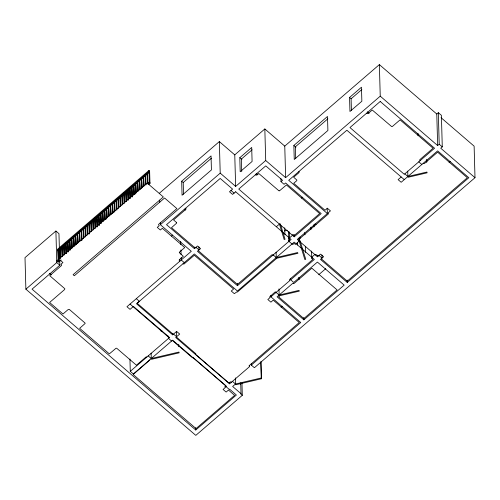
<?xml version="1.0" encoding="UTF-8"?>
<svg xmlns="http://www.w3.org/2000/svg" width="500" height="500" viewBox="0 0 500 500"><rect width="100%" height="100%" fill="white"/><g stroke="black" fill="none" stroke-linecap="round" stroke-linejoin="round"><path stroke-width="0.75" d="M225.025 386.769L225.881 385.725L193.044 357.469L192.581 357.863L172.312 340.419M179.344 252.319L179.375 252.25A0.85 0.731 -1.6 0 1 179.5 252.069L184.725 247.556L162.331 228.294L160.338 230.012L157.262 227.369L159.256 225.65L158.525 224.706A0.844 0.725 -1.6 0 1 158.669 224.306L176.881 208.588L164.575 198L74.325 275.75L73.094 274.694L163.344 196.944L147.181 183.038L56.688 261L57.875 261.625L59.869 259.9L62.938 262.544L60.944 264.262L61.569 264.931A0.844 0.725 -1.6 0 1 61.419 265.606L49.725 275.694L64.713 288.612A0.869 0.744 -1.6 0 1 64.844 288.888L64.6 289.562L49.6 302.481L62.981 313.994L68.275 309.444L69.312 309.394L85.087 323.075A0.844 0.725 -1.6 0 1 85.087 323.512L79.638 328.331L109.338 353.881L116.031 348.237A0.906 0.781 -1.6 0 1 116.281 348.206L116.619 348.263A0.906 0.781 -1.6 0 1 116.862 348.375L136.425 365.219L145.912 357.069A0.9 0.775 -1.6 0 1 146.225 356.95A0.844 0.725 -1.6 0 1 146.644 356.969L146.862 357.05M179.35 259.731L183.312 256.294L179.319 252.681A0.85 0.731 -1.6 0 1 179.306 252.463M59.675 259.056L58.963 233.669L55.894 231.025L25 257.638L25.881 289.181L195.8 435.381L242.306 395.312L241.962 383.006M148.969 170.487L57.825 249.006L57.85 249.944L58.494 250.5L149.637 171.975L148.994 171.419L148.969 170.487L149.613 171.044L149.938 182.331L149.288 182.331L149.938 182.331M57.85 249.944L148.994 171.419M58.125 260.094L57.85 250.219L58.175 249.938L58.75 259.331M60.062 258.425L59.787 248.55L60.113 248.269L60.688 257.663M62 256.75L61.725 246.881L62.05 246.6L62.631 255.987M64.569 254.319L63.994 244.925L63.663 245.206L63.944 255.081M65.881 253.412L65.606 243.538L65.931 243.256L66.531 253.406M67.819 251.737L67.544 241.869L67.869 241.588L68.45 250.975M69.756 250.069L69.481 240.194L69.806 239.919L70.406 250.069M71.7 248.4L71.425 238.525L71.75 238.244L72.325 247.638M73.637 246.725L73.362 236.856L73.688 236.575L74.262 245.969M75.575 245.056L75.3 235.188L75.625 234.906L76.206 244.294M77.513 243.388L77.237 233.512L77.569 233.231L78.144 242.625M79.456 241.719L79.181 231.844L79.506 231.562L80.081 240.956M82.044 240.044L81.444 229.894L81.119 230.175L81.394 240.044M83.331 238.375L83.056 228.5L83.381 228.219L83.963 237.613M85.275 236.706L84.994 226.831L85.325 226.55L85.9 235.944M87.212 235.031L86.938 225.162L87.263 224.881L87.837 234.269M89.175 234.125L88.875 223.487L89.2 223.212L89.781 232.6M91.088 231.694L90.812 221.819L91.137 221.537L91.719 230.931M93.031 230.019L92.756 220.15L93.081 219.869L93.656 229.256M94.969 228.35L94.694 218.481L95.019 218.2L95.6 227.587M96.906 226.681L96.631 216.806L96.956 216.525L97.537 225.919M98.85 225.006L98.569 215.138L98.9 214.856L99.494 225.006M100.787 223.337L100.512 213.469L100.838 213.188L101.412 222.575M102.725 221.669L102.45 211.794L102.775 211.513L103.356 220.906M104.663 220L104.388 210.125L104.712 209.844L105.294 219.237M106.625 219.088L106.331 208.456L106.656 208.175L107.231 217.562M108.544 216.656L108.269 206.781L108.594 206.506L109.169 215.894M111.112 214.225L110.531 204.831L110.206 205.113L110.481 214.988M112.425 213.312L112.144 203.444L112.475 203.162L113.05 212.55M114.362 211.644L114.087 201.775L114.412 201.494L114.987 210.881M116.3 209.975L116.025 200.1L116.35 199.819L116.95 209.969M118.238 208.3L117.963 198.431L118.287 198.15L118.869 207.544M120.181 206.631L119.906 196.762L120.231 196.481L120.806 205.869M122.119 204.963L121.844 195.087L122.169 194.806L122.744 204.2M124.056 203.294L123.781 193.419L124.106 193.137L124.688 202.531M126.625 200.856L126.05 191.469L125.719 191.75L126 201.619M127.938 199.95L127.662 190.075L127.987 189.8L128.562 199.188M129.875 198.281L129.6 188.406L129.925 188.125L130.506 197.519M131.812 196.606L131.537 186.737L131.862 186.456L132.463 196.606M133.756 194.938L133.481 185.069L133.806 184.788L134.381 194.175M135.712 194.025L135.419 183.394L135.744 183.113L136.319 192.506M137.631 191.594L137.356 181.725L137.681 181.444L138.262 190.837M139.569 189.925L139.294 180.056L139.619 179.775L140.2 189.163M141.512 188.256L141.237 178.381L141.562 178.1L142.137 187.494M144.081 185.825L143.5 176.431L143.175 176.713L143.45 186.588M145.387 184.913L145.113 175.044L145.438 174.762L146.037 184.913M147.331 183.244L147.05 173.369L147.381 173.088L148 184M148.994 171.7L149.644 171.7L148.994 171.7L149.319 182.987L149.963 183.544L148.781 184.562M58.494 250.219L57.85 250.219M60.438 248.55L59.787 248.55M62.375 246.875L61.725 246.881M66.256 243.538L65.606 243.538M68.194 241.863L67.544 241.869M70.131 240.194L69.481 240.194M72.069 238.525L71.425 238.525M73.919 245.487L73.688 237.131L74.013 236.85M75.881 244.575L75.625 235.463L75.95 235.181M77.819 242.906L77.562 233.794L77.888 233.512M79.831 231.844L79.181 231.844M83.706 228.5L83.056 228.5M85.644 226.831L84.994 226.831M87.587 225.156L86.938 225.162M89.525 223.487L88.875 223.487M91.463 221.819L90.812 221.819M93.4 220.144L92.756 220.15M95.344 218.475L94.694 218.481M97.281 216.806L96.631 216.806M99.219 215.138L98.569 215.138M101.163 213.463L100.512 213.469M103.1 211.794L102.45 211.794M105.037 210.125L104.388 210.125M106.975 208.45L106.331 208.456M108.825 215.419L108.594 207.062L108.919 206.781M112.794 203.438L112.144 203.444M114.738 201.769L114.087 201.775M116.675 200.1L116.025 200.1M118.612 198.431L117.963 198.431M120.55 196.756L119.906 196.762M122.494 195.087L121.844 195.087M124.431 193.419L123.781 193.419M128.312 190.075L127.662 190.075M130.25 188.406L129.6 188.406M132.188 186.731L131.537 186.737M134.125 185.062L133.481 185.069M136.069 183.394L135.419 183.394M138.006 181.725L137.356 181.725M139.944 180.05L139.294 180.056M141.812 187.775L141.556 178.663L141.888 178.381M145.762 175.037L145.113 175.044M147.7 173.369L147.05 173.369M147.513 183.581L149.288 182.05L149.938 182.606L149.963 183.544M25.881 289.181L56.775 262.569L55.894 231.025M59.95 259.975L58.169 261.506L58.819 262.062L61.188 260.025M148.131 184.006L149.319 182.987M59.737 261.369L59.844 265.212L32.05 289.156L195.756 430.012L236.375 395.019L229.55 389.144L229.244 389.406L226.175 386.763L226.475 386.5L172.613 340.156L133.356 373.975L130.281 371.331L129.938 359.025M159.475 193.156L219.338 141.594L234.762 154.869L235.644 186.412L265.712 160.512L264.831 128.963L234.762 154.869M181.681 181.213L211.038 155.919L211.431 169.938L182.069 195.231L181.681 181.213L183.212 182.531L183.544 194.213M183.212 182.531L211.4 158.25M130.281 371.331L169.544 337.512L133.431 306.438L130.025 309.369L126.956 306.725L191.287 251.312L160.356 224.7L220.212 173.137L219.338 141.594M239.8 157.706L251.7 147.45L252.094 161.469L240.194 171.725L239.8 157.706L241.894 159.506M252.138 149.781L241.369 159.056L241.719 171.519M171.481 236.062L172.669 235.044M379.363 64.619L380.244 96.163L285.644 177.662L284.762 146.119L379.363 64.619L436.775 114.019L437.656 145.562L439.206 144.231L438.325 112.688L436.775 114.019M235.688 191.781L232.556 194.419L229.488 191.775L232.581 189.106L220.194 178.444L166.525 224.675L194.381 248.644L197.475 245.975L200.55 248.619L197.45 251.287L237.456 285.706L291.119 239.475L289.394 237.987L289.225 231.831M293.856 145.463L327.5 116.475L327.894 130.494L294.25 159.481L293.856 145.463L295.906 147.225M349.562 97.469L361.469 87.219L361.856 101.237L349.956 111.487L349.562 97.469L351.1 98.794L351.425 110.475M327.856 118.812L295.394 146.781L295.719 158.469M351.1 98.794L361.869 89.513M289.394 237.987L292.494 235.325L294.219 236.806L321.188 213.575L285.619 182.969L284.075 184.306L281 181.663L282.55 180.325L265.756 165.881L238.75 189.081L292.031 234.925L292.306 234.713A0.9 0.775 -1.6 0 1 292.619 234.6A0.844 0.725 -1.6 0 1 293.031 234.619L294.225 235.506L319.681 213.581L286.431 184.975L279.531 190.794A0.844 0.731 -1.6 0 1 279.194 190.825M301.544 198.194L302.719 197.181M276.331 226.75L279.425 224.081L280.312 223.875L285.044 239.281L284.156 239.488L279.425 224.081M136.312 298.663L139.388 301.306L136.525 303.775L172.638 334.844L176.619 331.413L179.694 334.056L175.712 337.488L229.575 383.831L249.562 366.613L249.319 366.381A0.869 0.744 -1.6 0 1 249.194 366.106A0.906 0.781 -1.6 0 1 249.213 365.737M327.206 208.162L327.356 213.55L297.288 239.45L299.175 241.075L304.844 259.525L305.731 259.319L300.062 240.869L299.175 241.075L296.081 243.744L294.194 242.119L237.431 291.019L194.356 253.95L137.137 303.25L173.25 334.319M401.194 176.975L398.1 179.644L401.169 182.288L437.631 150.875L468.831 177.719L347.262 282.444L320.5 259.419L323.6 256.756L320.525 254.112L317.431 256.781L299.475 241.331L299.806 240.394A0.906 0.781 -1.6 0 0 299.675 240.206L298.8 239.444L328.3 214.025A0.906 0.781 -1.6 0 0 328.431 213.831L328.5 213.544A0.906 0.781 -1.6 0 0 328.469 213.306L328.113 212.9L330.45 210.881L327.381 208.238L325.037 210.256L293.706 183.294L296.656 180.75A0.906 0.781 -1.6 0 0 296.788 180.562L296.856 180.275A0.906 0.781 -1.6 0 0 296.819 180.037L293.663 177.219L299.019 172.6L299.156 171.831A0.906 0.781 -1.6 0 0 299.025 171.644L298.9 171.531M314.825 254.537L311.731 257.206L311.556 251.05M312.15 257.569L311.756 258.219A0.887 0.769 -1.6 0 0 311.9 258.631M315.244 254.9L315.512 254.688A0.906 0.781 -1.6 0 1 316.006 254.556L318.188 256.125M438.325 112.688L441.4 115.325L442.275 146.875L440.731 148.206L475 177.694L254.394 367.738L251.325 365.094L251.281 363.556M251.325 365.094L300.75 322.512L270.919 296.844L276.087 292.394L279.156 295.038L279.394 295.8L299.281 291.137L299.044 290.375L279.156 295.038L277.087 296.819L303.85 319.844L344.169 285.113L317.406 262.087L293.756 282.456L290.688 279.819L290.644 278.275M290.688 279.819L314.331 259.444L296.381 244L295.875 244.306A0.844 0.725 -1.6 0 1 295.087 244.175L294.188 243.412L293 244.312A0.844 0.725 -1.6 0 1 292.213 244.181L288.631 241.075A0.9 0.775 -1.6 0 1 288.544 240.869L289.613 239.481L288.644 238.6A0.9 0.775 -1.6 0 1 288.556 238.394L288.938 237.594L235.656 191.75M281.044 307.194L282.219 306.175M318.744 274.713L325.756 268.669M449.062 162.438L450.244 161.425M260.788 361.881L261.231 377.981L235.506 384.012L232.644 386.475L241.006 393.669L240.706 393.931L242.306 395.312M284.431 230.956L287.381 230.263M161.062 331.55L162.556 331.2M261 361.875L261.469 378.744L235.744 384.775L235.338 377.875M279.656 295.456A0.831 0.712 -1.6 0 0 279.575 295.256L279.288 294.925L292.981 283.131L293.481 283.431M279.025 190.794L278.944 190.769A0.844 0.731 -1.6 0 1 278.744 190.662L258.731 173.456L257.013 174.931L256.206 175.075A0.906 0.781 -1.6 0 1 255.975 174.981M255.975 174.981L255.538 174.619M441.031 117.681L474.119 146.15L475 177.694M439.206 144.231L442.275 146.875M380.244 96.163L437.656 145.562M367.375 111.762L369.15 113.287M366.669 113.15L367.069 113.494A0.906 0.781 -1.6 0 0 367.287 113.606L368.175 113.488L372.231 110L391.644 126.575A0.9 0.775 -1.6 0 0 392.381 126.481L400.081 119.862L433.056 148.238L419.875 159.613A0.906 0.781 -1.6 0 0 419.725 160.031L420.112 160.675M423.188 163.319L423.688 163.625A0.9 0.775 -1.6 0 0 424.425 163.525L437.625 152.169L467.325 177.719L347.269 281.15L321.256 258.769M418.769 161.831L421.844 164.475M404.806 173.863L407.875 176.506L408.113 177.269L427.137 172.812L426.9 172.05L407.875 176.506L407.725 171.125M404.269 179.619L346.85 130.219L288.712 180.306L327.356 213.55M264.831 128.963L284.762 146.119M265.712 160.512L285.644 177.662M256.163 173.281L257.931 174.8M314.988 223.888L316.025 224.788M318.975 255.444L322.05 258.087L321.962 255.012M220.212 173.137L235.644 186.412M230.969 190.444L234.106 193.144M273.188 254.925L276.262 257.569L276.494 258.331L297.9 253.312L297.663 252.55L276.262 257.569L276.112 252.181M273.025 255.062L272.106 254.744A0.9 0.775 -1.6 0 0 271.863 254.819L237.463 284.406L198.212 250.631M276.1 257.706L276.294 257.875A0.844 0.731 -1.6 0 1 276.431 258.081L276.488 258.281A0.844 0.731 -1.6 0 1 276.45 258.569L237.431 292A0.906 0.781 -1.6 0 1 237.175 291.969L237.094 291.944A0.831 0.712 -1.6 0 1 236.875 291.837L234.338 293.681L231.262 291.038L233.606 289.025L194.35 255.25L184.013 264.031A0.906 0.781 -1.6 0 1 183.756 264.069L183.006 263.731M185.656 208.2L186.006 208.631A0.906 0.781 -1.6 0 1 186.05 208.825L185.975 209.137A0.906 0.781 -1.6 0 1 185.844 209.325L173.538 219.931L176.462 222.45M184.213 209.112L185.375 210.106M141.237 178.381L141.556 178.663M195.931 247.306L199 249.95L198.912 246.875M195.138 247.987L171.519 227.669L176.619 223.144A0.844 0.731 -1.6 0 0 176.656 222.85L176.594 222.638A0.844 0.731 -1.6 0 0 176.469 222.463M184.3 262.613L181.231 259.969L181.163 257.663M179.931 261.087L179.237 260.363A0.844 0.731 -1.6 0 1 179.206 260.075A0.906 0.781 -1.6 0 1 179.35 259.725M108.269 206.781L108.594 207.062M77.237 233.512L77.562 233.794M75.3 235.188L75.625 235.463M73.362 236.856L73.688 237.131M232.438 381.369L235.506 384.012M231.469 382.2L230.969 381.894A0.831 0.712 -1.6 0 0 230.162 382.038L228.975 383.056L195.362 354.137L195.825 353.744L176.319 336.962M173.525 334.081L176.6 336.725L176.444 331.337M130.05 304.062L169.237 337.775M168.519 338.394L171.588 341.037M56.775 262.569L59.844 265.212M148.2 355.894L151.275 358.537L151.512 359.3L179.181 352.819L178.95 352.056L151.275 358.537L151.125 353.156M49.488 273.375L51.262 274.906M311.9 258.631L312.825 259.45L289.719 279.363A0.862 0.744 -1.6 0 0 289.619 280.194L289.906 280.487L276.219 292.281L275.719 291.975A0.906 0.781 -1.6 0 0 275.212 291.981L275.131 292.006A0.831 0.712 -1.6 0 0 274.913 292.119L269.794 296.7A0.869 0.744 -1.6 0 0 269.919 297.269L270.163 297.494L267.825 299.513L270.894 302.156L273.238 300.138L299.244 322.519L249.325 365.544A0.869 0.744 -1.6 0 0 249.213 365.75M304.363 232.569L305.044 234.781M261.231 377.981L261.469 378.744M149.794 359.819L149.794 359.856A0.906 0.781 -1.6 0 1 149.756 360.075L133.162 374.5L196.038 428.594L234.631 395.344L228.487 390.056L226.15 392.075L223.075 389.431L225.413 387.413L225.169 387.181A0.887 0.769 -1.6 0 1 225.025 386.756M426.775 159.781L426.838 162.081M426.556 159.781L426.625 162.081M417.975 133.369L418.044 135.675M347.194 280.138L347.262 282.444M317.387 255.238L317.431 256.781M313.988 224.531L314.05 226.838M310.887 227.2L310.956 229.506M305.369 246.287L305.538 252.419M303.781 317.538L303.85 319.844M299.956 237.031L300 238.569M299.088 237.994L299.175 241.075M298.894 277.337L298.962 279.637M298.706 278.113L298.744 279.644M297.6 242.581L297.663 244.881M297.387 242.581L297.45 244.881M294.15 234.5L294.219 236.806M288.619 231.388L288.9 241.388M284.725 227.781L284.919 234.681M280.912 178.581L281 181.663M278.988 288.881L279.156 295.038M270.875 295.306L270.919 296.844M240.706 382.9L241.006 393.669M240.4 383.162L240.444 384.7M237.394 283.394L237.456 285.706M229.531 382.294L229.575 383.831M194.338 247.106L194.381 248.644M195.688 427.706L195.756 430.012M180.712 241.506L180.8 244.581M180.95 249.969L181.081 254.587M178.731 344.387L178.8 346.688M172.594 333.306L172.638 334.844M168.456 336.087L168.494 337.625M159.669 200.081L159.738 202.387M160.294 222.394L160.356 224.7M149.319 171.419L149.613 182.613M147.381 173.088L147.675 183.725M145.438 174.762L145.712 184.631M145.562 179.875L145.694 184.431M143.5 176.431L143.775 186.306M143.562 179.269L143.75 186.106M141.562 178.1L141.838 187.975M139.619 179.775L139.9 189.644M137.681 181.444L137.956 191.319M135.744 183.113L136.019 192.987M133.806 184.788L134.081 194.656M131.862 186.456L132.162 197.087M129.925 188.125L130.2 198.556M127.987 189.8L128.262 200.225M126.05 191.469L126.325 201.337M124.106 193.137L124.381 203.012M122.169 194.806L122.444 204.681M120.231 196.481L120.506 206.35M118.287 198.15L118.569 208.025M116.35 199.819L116.625 209.694M114.412 201.494L114.706 212.125M112.475 203.162L112.75 213.031M112.556 206.756L112.744 213.594M110.531 204.831L110.806 214.706M110.55 206.15L110.787 214.506M108.594 206.506L108.869 216.375M106.656 208.175L106.931 218.044M104.712 209.844L104.994 219.719M102.775 211.513L103.05 221.388M100.838 213.188L101.112 223.619M98.9 214.856L99.194 225.487M96.956 216.525L97.231 226.956M95.019 218.2L95.294 228.069M93.081 219.869L93.356 229.737M91.137 221.537L91.419 231.412M89.2 223.212L89.475 233.081M87.263 224.881L87.537 234.75M85.325 226.55L85.594 236.981M83.381 228.219L83.656 238.094M81.444 229.894L81.744 240.525M79.506 231.562L79.781 241.438M77.569 233.231L77.844 243.106M75.625 234.906L75.9 244.775M73.688 236.575L73.963 246.444M71.75 238.244L72.025 248.119M69.806 239.919L70.088 249.788M67.869 241.588L68.144 252.019M65.931 243.256L66.206 253.131M63.994 244.925L64.269 254.8M62.05 246.6L62.325 256.469M60.113 248.269L60.388 258.144M58.794 261.131L58.819 262.062M58.175 249.938L58.45 259.812M279.662 295.413A0.906 0.781 -1.6 0 1 279.637 295.788L279.613 295.863A0.831 0.712 -1.6 0 1 279.481 296.05L278.594 296.812L303.856 318.55L337.088 289.919L311.825 268.188L294.288 283.294A0.831 0.712 -1.6 0 1 294.069 283.406L293.988 283.431A0.906 0.781 -1.6 0 1 293.469 283.431M380.219 101.475L349.95 127.55L404.288 174.306L434.562 148.231L380.219 101.475"/></g></svg>
